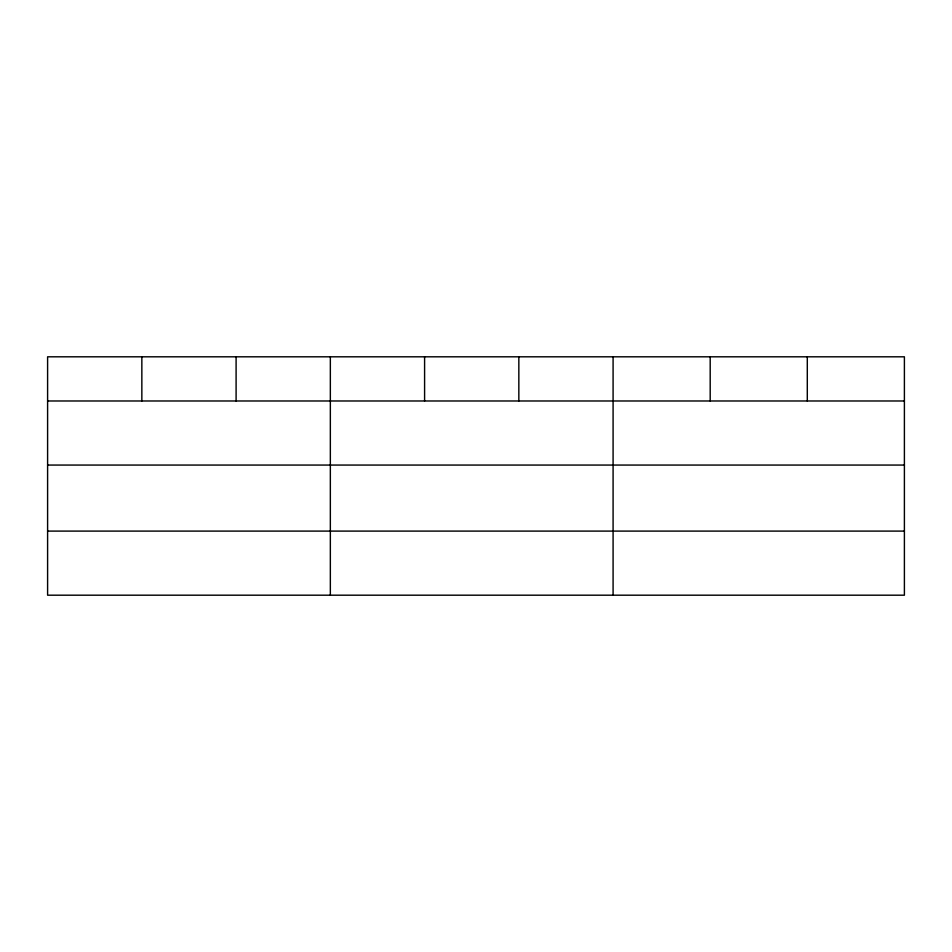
<?xml version="1.0" encoding="UTF-8"?>
<svg xmlns="http://www.w3.org/2000/svg" width="952" height="952" viewBox="0 0 952 952"><rect width="100%" height="100%" fill="white"/><g stroke="black" fill="none" stroke-linecap="round" stroke-linejoin="round"><path stroke-width="1.43" d="M904.4 465.064L904.4 356.81L47.6 356.81L47.6 595.19L904.4 595.19L904.4 465.064L47.6 465.064M47.6 400.982L904.4 400.982M47.6 531.097L904.4 531.097M807.296 356.81L807.296 400.982M710.192 356.81L710.192 400.982M613.088 356.81L613.088 595.19M518.84 356.81L518.84 400.982M424.592 356.81L424.592 400.982M330.344 356.81L330.344 595.19M236.096 356.81L236.096 400.982M141.848 356.81L141.848 400.982"/></g></svg>
